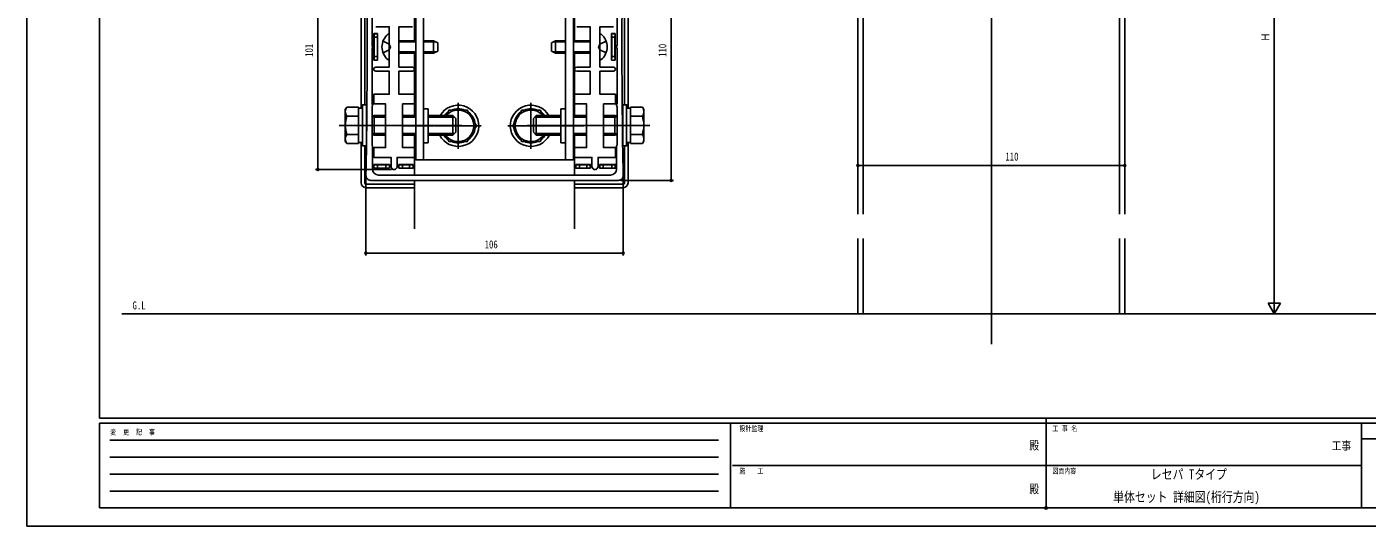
# Model space of a CAD drawing. Units: millimetres, scale not verified. Extents: x -420 to 420, y -297 to 297.
# Drawn here: x -420 to 132, y -297 to -91 of the extents above; entities that cross this region are included whole.
import ezdxf
from ezdxf.enums import TextEntityAlignment as Align

# ---------------------------------------------------------------- set-up
doc = ezdxf.new("R2010")
doc.units = ezdxf.units.MM
doc.header["$LTSCALE"] = 2
doc.header["$PDMODE"] = 32
doc.header["$PDSIZE"] = 1
for name, color, linetype in [('0-1_USER1', 3, 'Continuous'), ('0-2_YKK_11', 7, 'Continuous'), ('0-3_YKK_12', 2, 'Continuous'), ('0-4_YKK_13', 4, 'Continuous'), ('0-5_YKK_D', 6, 'Continuous'), ('0-6_YKK_ZWAK', 7, 'Continuous')]:
    doc.layers.add(name, color=color, linetype=linetype)
doc.styles.add('ＭＳ ゴシック', font='')
doc.styles.get('ＭＳ ゴシック').set_extended_font_data('MS Gothic')

msp = doc.modelspace()

# ---------------------------------------------------------------- linework, layer by layer
at = {"layer": '0-2_YKK_11'}
for p, q in [((-278.752, -154.515), (-176.752, -154.515)), ((-275.552, -152.315), (-179.952, -152.315))]:
    msp.add_line(p, q, dxfattribs=at)
for points in [[(-278.252, -76.162), (-278.252, -98.868), (-278.152, -99.091), (-278.052, -99.315), (-278.052, -99.715), (-278.152, -99.939), (-278.252, -100.162), (-278.252, -122.868), (-278.152, -123.091), (-278.052, -123.315), (-278.052, -123.715), (-278.152, -123.939), (-278.252, -124.162), (-278.252, -139.868), (-278.152, -140.091), (-278.052, -140.315), (-278.052, -149.815)], [(-177.452, -149.815), (-177.452, -140.315), (-177.352, -140.091), (-177.252, -139.868), (-177.252, -124.162), (-177.352, -123.939), (-177.452, -123.715), (-177.452, -123.315), (-177.352, -123.091), (-177.252, -122.868), (-177.252, -100.162), (-177.352, -99.939), (-177.452, -99.715), (-177.452, -99.315), (-177.352, -99.091), (-177.252, -98.868), (-177.252, -76.162)], [(-276.702, -91.215), (-271.152, -91.215), (-271.152, -107.815), (-276.702, -107.815)], [(-261.602, -107.815), (-267.152, -107.815), (-267.152, -91.215), (-261.602, -91.215)], [(-193.902, -107.815), (-188.352, -107.815), (-188.352, -91.215), (-193.902, -91.215)], [(-178.802, -91.215), (-184.352, -91.215), (-184.352, -107.815), (-178.802, -107.815)], [(-276.702, -109.515), (-271.152, -109.515), (-271.152, -119.015), (-277.552, -119.015), (-277.552, -123.015), (-272.652, -123.015), (-272.652, -141.015), (-277.552, -141.015), (-277.552, -145.015), (-270.402, -145.015), (-270.402, -148.765)], [(-267.902, -148.765), (-267.902, -145.015), (-260.752, -145.015), (-260.752, -141.015), (-265.652, -141.015), (-265.652, -123.015), (-260.752, -123.015), (-260.752, -119.015), (-267.152, -119.015), (-267.152, -109.515), (-261.602, -109.515)], [(-187.602, -148.765), (-187.602, -145.015), (-194.752, -145.015), (-194.752, -141.015), (-189.852, -141.015), (-189.852, -123.015), (-194.752, -123.015), (-194.752, -119.015), (-188.352, -119.015), (-188.352, -109.515), (-193.902, -109.515)], [(-178.802, -109.515), (-184.352, -109.515), (-184.352, -119.015), (-177.952, -119.015), (-177.952, -123.015), (-182.852, -123.015), (-182.852, -141.015), (-177.952, -141.015), (-177.952, -145.015), (-185.102, -145.015), (-185.102, -148.765)]]:
    msp.add_lwpolyline(points, dxfattribs=at)
for centre, radius, start, end in [((-3087.482, -99.515), 2807.23, 358.91897, 1.08103), ((2631.978, -99.515), 2807.23, 178.91897, 181.08103), ((-276.702, -108.665), 0.85, 89.99999, 270.00001), ((-261.602, -108.665), 0.85, 269.99999, 90.00001), ((-193.902, -108.665), 0.85, 89.99999, 270.00001), ((-178.802, -108.665), 0.85, 269.99999, 90.00001), ((-269.152, -148.765), 1.25, 179.99999, 0.00001), ((-186.352, -148.765), 1.25, 179.99999, 0.00001), ((-278.752, -152.515), 2, 178.91896, 270), ((-275.552, -149.815), 2.5, 180.00001, 269.99999), ((-179.952, -149.815), 2.5, 270.00001, 359.99999), ((-176.752, -152.515), 2, 270, 1.08104)]:
    msp.add_arc(centre, radius, start, end, dxfattribs=at)
at = {"layer": '0-3_YKK_12'}
for p, q in [((-22.999, 90.957), (-22.999, -221.95)), ((-77.999, 77.289), (-77.999, -168.462)), ((-75.799, 77.289), (-75.799, -168.462)), ((29.801, 77.289), (29.801, -168.462)), ((32.001, 77.289), (32.001, -168.462)), ((-260.752, -97.015), (-260.752, -71.218)), ((-194.752, -97.015), (-194.752, -71.218)), ((-260.752, -127.818), (-260.752, -102.015)), ((-194.752, -127.818), (-194.752, -102.015)), ((-260.752, -152.315), (-260.752, -135.818)), ((-194.752, -152.315), (-194.752, -135.818)), ((-260.752, -174.515), (-260.752, -154.515)), ((-194.752, -174.515), (-194.752, -154.515)), ((-77.999, -178.462), (-77.999, -209.494)), ((-75.799, -178.462), (-75.799, -209.494)), ((29.801, -178.462), (29.801, -209.494)), ((32.001, -178.462), (32.001, -209.494)), ((362.275, -209.494), (-381.275, -209.494))]:
    msp.add_line(p, q, dxfattribs=at)
at = {"layer": '0-4_YKK_13'}
for p, q in [((-257.052, -53.015), (-257.052, -146.015)), ((-198.452, -53.015), (-198.452, -146.015)), ((-260.752, -71.218), (-260.752, -97.015)), ((-194.752, -71.218), (-194.752, -97.015)), ((-282.752, -74.268), (-282.752, -124.768)), ((-281.252, -75.718), (-281.252, -123.318)), ((-174.252, -75.718), (-174.252, -123.318)), ((-172.752, -74.268), (-172.752, -124.768)), ((-277.407, -94.063), (-277.452, -94.018)), ((-277.452, -98.918), (-277.452, -94.018)), ((-277.452, -94.018), (-275.952, -94.018)), ((-277.452, -98.918), (-277.39, -98.918)), ((-277.407, -94.063), (-277.365, -95.518)), ((-275.997, -94.063), (-277.407, -94.063)), ((-277.365, -103.518), (-277.365, -95.518)), ((-277.365, -95.518), (-276.039, -95.518)), ((-276.039, -95.518), (-275.997, -94.063)), ((-275.997, -94.063), (-275.952, -94.018)), ((-275.952, -94.018), (-275.952, -105.018)), ((-273.715, -97.115), (-271.197, -98.37)), ((-270.589, -99.515), (-271.197, -98.37)), ((-271.152, -94.554), (-271.152, -104.476)), ((-267.152, -97.015), (-260.252, -97.015)), ((-267.152, -97.448), (-260.252, -97.448)), ((-257.052, -97.015), (-252.852, -97.015)), ((-257.052, -97.448), (-251.932, -97.448)), ((-252.852, -102.015), (-252.852, -97.015)), ((-251.152, -97.815), (-252.852, -97.015)), ((-251.152, -101.215), (-251.152, -97.815)), ((-204.352, -97.815), (-202.652, -97.015)), ((-204.352, -101.215), (-204.352, -97.815)), ((-198.452, -97.448), (-203.572, -97.448)), ((-202.652, -102.015), (-202.652, -97.015)), ((-198.452, -97.015), (-202.652, -97.015)), ((-188.352, -97.015), (-195.252, -97.015)), ((-188.352, -97.448), (-195.252, -97.448)), ((-184.916, -99.515), (-184.307, -98.37)), ((-184.352, -94.554), (-184.352, -104.476)), ((-181.79, -97.115), (-184.307, -98.37)), ((-179.552, -94.018), (-179.552, -105.018)), ((-179.507, -94.063), (-179.552, -94.018)), ((-178.052, -94.018), (-179.552, -94.018)), ((-179.465, -95.518), (-179.507, -94.063)), ((-179.507, -94.063), (-178.097, -94.063)), ((-178.139, -95.518), (-179.465, -95.518)), ((-178.097, -94.063), (-178.139, -95.518)), ((-178.139, -103.518), (-178.139, -95.518)), ((-178.052, -98.918), (-178.114, -98.918)), ((-178.097, -94.063), (-178.052, -94.018)), ((-178.052, -98.918), (-178.052, -94.018)), ((-277.39, -100.118), (-277.452, -100.118)), ((-277.452, -105.018), (-277.452, -100.118)), ((-277.365, -103.518), (-277.407, -104.973)), ((-275.997, -104.973), (-276.039, -103.518)), ((-273.715, -101.915), (-271.197, -100.66)), ((-270.589, -99.515), (-271.197, -100.66)), ((-267.152, -101.582), (-260.252, -101.582)), ((-267.152, -102.015), (-260.252, -102.015)), ((-260.752, -102.015), (-260.752, -127.818)), ((-257.052, -101.582), (-251.932, -101.582)), ((-257.052, -102.015), (-252.852, -102.015)), ((-252.852, -102.015), (-251.152, -101.215)), ((-202.652, -102.015), (-204.352, -101.215)), ((-198.452, -101.582), (-203.572, -101.582)), ((-198.452, -102.015), (-202.652, -102.015)), ((-188.352, -101.582), (-195.252, -101.582)), ((-188.352, -102.015), (-195.252, -102.015)), ((-194.752, -102.015), (-194.752, -127.818)), ((-184.916, -99.515), (-184.307, -100.66)), ((-181.79, -101.915), (-184.307, -100.66)), ((-179.507, -104.973), (-179.465, -103.518)), ((-178.139, -103.518), (-178.097, -104.973)), ((-178.114, -100.118), (-178.052, -100.118)), ((-178.052, -105.018), (-178.052, -100.118)), ((-277.407, -104.973), (-277.452, -105.018)), ((-275.952, -105.018), (-277.452, -105.018)), ((-277.407, -104.973), (-275.997, -104.973)), ((-275.997, -104.973), (-275.952, -105.018)), ((-179.507, -104.973), (-179.552, -105.018)), ((-179.552, -105.018), (-178.052, -105.018)), ((-178.097, -104.973), (-179.507, -104.973)), ((-178.097, -104.973), (-178.052, -105.018)), ((-289.249, -125.318), (-288.668, -124.312)), ((-289.249, -138.318), (-289.249, -125.318)), ((-283.749, -124.312), (-288.668, -124.312)), ((-283.749, -139.323), (-283.749, -124.312)), ((-257.052, -125.015), (-255.052, -125.015)), ((-255.052, -139.015), (-255.052, -125.015)), ((-242.752, -122.515), (-242.752, -141.515)), ((-212.752, -122.515), (-212.752, -141.515)), ((-198.452, -125.015), (-200.452, -125.015)), ((-200.452, -139.015), (-200.452, -125.015)), ((-171.756, -124.312), (-166.836, -124.312)), ((-171.756, -139.323), (-171.756, -124.312)), ((-166.256, -125.318), (-166.836, -124.312)), ((-166.256, -138.318), (-166.256, -125.318)), ((-291.749, -131.818), (-241.249, -131.818)), ((-283.749, -128.065), (-288.668, -128.065)), ((-283.749, -135.818), (-283.749, -127.818)), ((-280.549, -128.142), (-280.398, -128.142)), ((-278.252, -128.079), (-277.349, -127.818)), ((-278.252, -128.205), (-277.349, -128.466)), ((-277.349, -127.818), (-272.652, -127.818)), ((-277.349, -127.818), (-277.349, -135.818)), ((-272.652, -128.466), (-277.349, -128.466)), ((-265.767, -132.015), (-252.692, -132.015)), ((-265.652, -127.818), (-260.252, -127.818)), ((-260.252, -128.466), (-265.652, -128.466)), ((-255.052, -127.818), (-244.949, -127.818)), ((-244.301, -128.466), (-255.052, -128.466)), ((-252.252, -132.015), (-233.252, -132.015)), ((-244.949, -127.818), (-244.949, -135.818)), ((-243.749, -129.018), (-244.949, -127.818)), ((-243.749, -129.018), (-243.749, -134.618)), ((-222.252, -132.015), (-203.252, -132.015)), ((-163.756, -131.818), (-214.256, -131.818)), ((-211.756, -129.018), (-210.556, -127.818)), ((-211.756, -129.018), (-211.756, -134.618)), ((-211.204, -128.466), (-200.452, -128.466)), ((-200.452, -127.818), (-210.556, -127.818)), ((-210.556, -127.818), (-210.556, -135.818)), ((-203.967, -132.015), (-190.892, -132.015)), ((-189.852, -127.818), (-195.252, -127.818)), ((-195.252, -128.466), (-189.852, -128.466)), ((-178.156, -127.818), (-182.852, -127.818)), ((-182.852, -128.466), (-178.156, -128.466)), ((-178.156, -127.818), (-178.156, -135.818)), ((-177.252, -128.079), (-178.156, -127.818)), ((-177.252, -128.205), (-178.156, -128.466)), ((-174.956, -128.142), (-175.106, -128.142)), ((-171.756, -135.818), (-171.756, -127.818)), ((-171.756, -128.065), (-166.836, -128.065)), ((-283.749, -135.571), (-288.668, -135.571)), ((-280.549, -135.494), (-280.483, -135.494)), ((-278.252, -135.431), (-277.349, -135.17)), ((-277.349, -135.818), (-278.252, -135.557)), ((-272.652, -135.17), (-277.349, -135.17)), ((-272.652, -135.818), (-277.349, -135.818)), ((-260.252, -135.17), (-265.652, -135.17)), ((-260.252, -135.818), (-265.652, -135.818)), ((-260.752, -135.818), (-260.752, -152.315)), ((-244.301, -135.17), (-255.052, -135.17)), ((-244.949, -135.818), (-255.052, -135.818)), ((-243.749, -134.618), (-244.949, -135.818)), ((-211.756, -134.618), (-210.556, -135.818)), ((-211.204, -135.17), (-200.452, -135.17)), ((-210.556, -135.818), (-200.452, -135.818)), ((-195.252, -135.17), (-189.852, -135.17)), ((-195.252, -135.818), (-189.852, -135.818)), ((-194.752, -135.818), (-194.752, -152.315)), ((-182.852, -135.17), (-178.156, -135.17)), ((-182.852, -135.818), (-178.156, -135.818)), ((-177.252, -135.431), (-178.156, -135.17)), ((-178.156, -135.818), (-177.252, -135.557)), ((-174.956, -135.494), (-175.022, -135.494)), ((-171.756, -135.571), (-166.836, -135.571)), ((-289.249, -138.318), (-288.668, -139.323)), ((-283.749, -139.323), (-288.668, -139.323)), ((-282.752, -138.868), (-282.752, -155.518)), ((-281.252, -140.318), (-281.252, -155.518)), ((-257.052, -139.015), (-255.052, -139.015)), ((-198.452, -139.015), (-200.452, -139.015)), ((-174.252, -140.318), (-174.252, -155.518)), ((-172.752, -138.868), (-172.752, -155.518)), ((-171.756, -139.323), (-166.836, -139.323)), ((-166.256, -138.318), (-166.836, -139.323)), ((-277.552, -148.018), (-271.052, -148.018)), ((-277.507, -148.063), (-277.552, -148.018)), ((-277.552, -149.518), (-277.552, -148.018)), ((-276.052, -148.105), (-277.507, -148.063)), ((-277.507, -148.063), (-277.507, -149.473)), ((-276.052, -148.105), (-272.552, -148.105)), ((-276.052, -149.431), (-276.052, -148.105)), ((-271.097, -148.063), (-272.552, -148.105)), ((-272.552, -148.105), (-272.552, -149.431)), ((-271.097, -148.063), (-271.052, -148.018)), ((-271.097, -149.473), (-271.097, -148.063)), ((-271.052, -148.018), (-271.052, -149.518)), ((-267.252, -148.018), (-261.252, -148.018)), ((-267.207, -148.063), (-267.252, -148.018)), ((-267.252, -149.518), (-267.252, -148.018)), ((-265.752, -148.105), (-267.207, -148.063)), ((-267.207, -148.063), (-267.207, -149.473)), ((-265.752, -148.105), (-262.752, -148.105)), ((-265.752, -149.431), (-265.752, -148.105)), ((-261.297, -148.063), (-261.252, -148.018)), ((-261.252, -148.018), (-261.252, -149.518)), ((-194.207, -148.063), (-194.252, -148.018)), ((-188.252, -148.018), (-194.252, -148.018)), ((-194.252, -148.018), (-194.252, -149.518)), ((-189.752, -148.105), (-192.752, -148.105)), ((-189.752, -148.105), (-188.297, -148.063)), ((-189.752, -149.431), (-189.752, -148.105)), ((-188.297, -148.063), (-188.252, -148.018)), ((-188.297, -148.063), (-188.297, -149.473)), ((-188.252, -149.518), (-188.252, -148.018)), ((-184.407, -148.063), (-184.452, -148.018)), ((-177.952, -148.018), (-184.452, -148.018)), ((-184.452, -148.018), (-184.452, -149.518)), ((-184.407, -148.063), (-182.952, -148.105)), ((-184.407, -149.473), (-184.407, -148.063)), ((-179.452, -148.105), (-182.952, -148.105)), ((-182.952, -148.105), (-182.952, -149.431)), ((-179.452, -148.105), (-177.997, -148.063)), ((-179.452, -149.431), (-179.452, -148.105)), ((-177.997, -148.063), (-177.952, -148.018)), ((-177.997, -148.063), (-177.997, -149.473)), ((-177.952, -149.518), (-177.952, -148.018)), ((-277.507, -149.473), (-277.552, -149.518)), ((-271.052, -149.518), (-277.552, -149.518)), ((-277.507, -149.473), (-276.052, -149.431)), ((-272.552, -149.431), (-276.052, -149.431)), ((-272.552, -149.431), (-271.097, -149.473)), ((-271.097, -149.473), (-271.052, -149.518)), ((-267.207, -149.473), (-267.252, -149.518)), ((-261.252, -149.518), (-267.252, -149.518)), ((-267.207, -149.473), (-265.752, -149.431)), ((-262.752, -149.431), (-265.752, -149.431)), ((-261.297, -149.473), (-261.252, -149.518)), ((-260.752, -154.515), (-260.752, -156.018)), ((-194.752, -154.515), (-194.752, -156.018)), ((-194.207, -149.473), (-194.252, -149.518)), ((-194.252, -149.518), (-188.252, -149.518)), ((-192.752, -149.431), (-189.752, -149.431)), ((-188.297, -149.473), (-189.752, -149.431)), ((-188.297, -149.473), (-188.252, -149.518)), ((-184.407, -149.473), (-184.452, -149.518)), ((-184.452, -149.518), (-177.952, -149.518)), ((-182.952, -149.431), (-184.407, -149.473)), ((-182.952, -149.431), (-179.452, -149.431)), ((-177.997, -149.473), (-179.452, -149.431)), ((-177.997, -149.473), (-177.952, -149.518)), ((-260.752, -157.518), (-280.752, -157.518)), ((-260.752, -156.044), (-260.752, -157.518)), ((-194.752, -156.044), (-194.752, -157.518)), ((-194.752, -157.518), (-174.752, -157.518))]:
    msp.add_line(p, q, dxfattribs=at)
for points in [[(-195.252, -146.015), (-260.252, -146.015), (-260.252, -53.015), (-195.252, -53.015)], [(-282.149, -124.768), (-282.149, -138.868), (-283.749, -138.868), (-283.749, -124.768)], [(-280.549, -123.318), (-280.549, -140.318), (-282.149, -140.318), (-282.149, -123.318)], [(-174.956, -123.318), (-174.956, -140.318), (-173.356, -140.318), (-173.356, -123.318)], [(-173.356, -124.768), (-173.356, -138.868), (-171.756, -138.868), (-171.756, -124.768)], [(-262.752, -148.105), (-262.752, -149.431), (-261.297, -149.473), (-261.297, -148.063)], [(-192.752, -148.105), (-192.752, -149.431), (-194.207, -149.473), (-194.207, -148.063)]]:
    msp.add_lwpolyline(points, close=True, dxfattribs=at)
for points in [[(-276.039, -95.518), (-276.039, -103.518), (-277.365, -103.518)], [(-179.465, -95.518), (-179.465, -103.518), (-178.139, -103.518)], [(-235.247, -132.015), (-238.999, -125.515), (-246.505, -125.515), (-247.835, -127.818)], [(-207.67, -127.818), (-208.999, -125.515), (-216.505, -125.515), (-220.258, -132.015), (-216.505, -138.515), (-208.999, -138.515), (-207.442, -135.818)], [(-248.062, -135.818), (-246.505, -138.515), (-238.999, -138.515), (-235.247, -132.015)], [(-280.752, -156.018), (-260.752, -156.018), (-260.752, -156.044)], [(-174.752, -156.018), (-194.752, -156.018), (-194.752, -156.044)]]:
    msp.add_lwpolyline(points, dxfattribs=at)
for centre, radius, start, end in [((-277.452, -99.518), 0.6, 90, 270), ((-267.352, -99.515), 6.8, 129.84036, 230.15964), ((-271.491, -94.554), 0.339, 0, 129.84036), ((-184.013, -94.554), 0.339, 50.15964, 180), ((-188.152, -99.515), 6.8, 309.84036, 50.15964), ((-178.052, -99.518), 0.6, 270, 90), ((-271.491, -104.476), 0.339, 230.15964, 0), ((-184.013, -104.476), 0.339, 180, 309.84036), ((-285.926, -126.189), 3.323, 145.61575, 214.38425), ((-242.752, -132.015), 8.5, 206.57743, 150.41134), ((-242.752, -132.015), 7.05, 127.21814, 143.46418), ((-242.752, -132.015), 6.5, 215.80796, 139.78191), ((-242.752, -132.015), 7.05, 67.21814, 112.78186), ((-242.752, -132.015), 7.05, 7.21814, 52.78186), ((-212.752, -132.015), 8.5, 29.58866, 333.42257), ((-212.752, -132.015), 7.05, 127.21814, 172.78186), ((-212.752, -132.015), 6.5, 40.21809, 324.19204), ((-212.752, -132.015), 7.05, 67.21814, 112.78186), ((-212.752, -132.015), 7.05, 36.53582, 52.78186), ((-169.578, -126.189), 3.323, 325.61575, 34.38425), ((-276.829, -131.818), 12.419, 162.41205, 197.58795), ((-178.675, -131.818), 12.419, 342.41205, 17.58795), ((-285.926, -137.447), 3.323, 145.61575, 214.38425), ((-242.752, -132.015), 7.05, 212.64461, 232.78186), ((-242.752, -132.015), 7.05, 307.21814, 352.78186), ((-212.752, -132.015), 7.05, 187.21814, 232.78186), ((-212.752, -132.015), 7.05, 307.21814, 327.35539), ((-169.578, -137.447), 3.323, 325.61575, 34.38425), ((-242.752, -132.015), 7.05, 247.21814, 292.78186), ((-212.752, -132.015), 7.05, 247.21814, 292.78186), ((-280.752, -155.518), 2, 180, 270), ((-280.752, -155.518), 0.5, 180, 270), ((-174.752, -155.518), 2, 270, 0), ((-174.752, -155.518), 0.5, 270, 0)]:
    msp.add_arc(centre, radius, start, end, dxfattribs=at)
for centre, start_param, end_param in [((-277.39, -99.518), 3.1415927, 6.2831853), ((-178.114, -99.518), 6.2831853, 9.424778)]:
    msp.add_ellipse(centre, major_axis=(0, 0.6), ratio=0.03128, start_param=start_param, end_param=end_param, dxfattribs=at)
at = {"layer": '0-5_YKK_D'}
for p, q in [((93.561, 13.289), (93.561, -204.494)), ((-300.549, -150.015), (-300.549, -49.015)), ((-154.956, -44.515), (-154.956, -154.515)), ((-77.999, -139.454), (-77.999, -149.325)), ((32.001, -139.454), (32.001, -149.325)), ((-77.999, -148.325), (32.001, -148.325)), ((-270.152, -150.015), (-301.549, -150.015)), ((-280.752, -153.515), (-280.752, -185.515)), ((-175.752, -154.515), (-153.956, -154.515)), ((-174.752, -153.515), (-174.752, -185.515)), ((-174.752, -184.515), (-280.752, -184.515)), ((93.561, -209.494), (93.561, -200.834)), ((93.561, -209.494), (91.061, -205.164)), ((96.061, -205.164), (91.061, -205.164)), ((93.561, -209.494), (96.061, -205.164))]:
    msp.add_line(p, q, dxfattribs=at)
for centre in [(-77.999, -148.325), (32.001, -148.325), (-300.549, -150.015), (-154.956, -154.515), (-280.752, -184.515), (-174.752, -184.515)]:
    msp.add_circle(centre, 0.425, dxfattribs=at)
at = {"layer": '0-6_YKK_ZWAK'}
for p, q in [((-390.498, -252.5), (-390.498, 277.5)), ((389.502, -252.5), (-390.498, -252.5)), ((-0.498, -252.5), (-0.498, -289.5)), ((-130.498, -254.5), (-390.498, -254.5)), ((-390.498, -289.5), (-390.498, -254.5)), ((-130.498, -254.5), (-130.498, -289.5)), ((-0.498, -254.5), (-130.498, -254.5)), ((129.502, -254.5), (-0.498, -254.5)), ((-386.248, -261.5), (-135.498, -261.5)), ((198.502, -261), (129.502, -261)), ((-386.248, -268.5), (-135.498, -268.5)), ((-386.248, -275.5), (-135.498, -275.5)), ((-129.748, -272), (-0.498, -272)), ((-0.498, -272), (129.502, -272)), ((-386.248, -282.5), (-135.498, -282.5)), ((-390.498, -289.5), (-130.498, -289.5)), ((-130.498, -289.5), (-0.498, -289.5)), ((-0.498, -289.5), (129.502, -289.5)), ((129.502, -289.5), (198.502, -289.5))]:
    msp.add_line(p, q, dxfattribs=at)
msp.add_lwpolyline([(-420.5, -297), (420.5, -297), (420.5, 297), (-420.5, 297)], close=True, dxfattribs=at)
msp.add_lwpolyline([(198.502, -254.5), (129.502, -254.5), (129.502, -289.5)], dxfattribs=at)
msp.add_point((-0.498, -289.5), dxfattribs=at)

# ---------------------------------------------------------------- texts
at = {"layer": '0-1_USER1', "style": 'ＭＳ ゴシック', "width": 0.8}
for s, height, p in [('G.L', 3.299, (-376.928, -208.651)), ('レセパ Tタイプ\u3000', 4.106, (42.699, -278.883)), ('単体セット 詳細図(桁行方向)', 4.106, (27.169, -288.217))]:
    msp.add_text(s, height=height, dxfattribs=at).set_placement(p, align=Align.BOTTOM_LEFT)
at = {"layer": '0-5_YKK_D', "style": 'ＭＳ ゴシック', "width": 0.8}
for s, p in [('101', (-301.549, -103.595)), ('110', (-155.956, -103.595)), ('Ｈ', (92.561, -97.282))]:
    msp.add_text(s, height=3.299, rotation=90, dxfattribs=at).set_placement(p, align=Align.BOTTOM_LEFT)
for s, p in [('110', (-17.245, -147.325)), ('106', (-231.832, -183.515))]:
    msp.add_text(s, height=3.299, dxfattribs=at).set_placement(p, align=Align.BOTTOM_LEFT)
at = {"layer": '0-6_YKK_ZWAK', "style": 'ＭＳ ゴシック', "width": 0.8}
for s, height, p in [('変  更  記  事', 2.199, (-386.131, -260)), ('設計監理', 2.199, (-126.831, -258.5)), ('工 事 名', 2.199, (2.127, -258.5)), ('殿', 3.666, (-7.367, -266.583)), ('工事', 3.666, (117.233, -266.746)), ('施\u3000\u3000工', 2.199, (-126.831, -276)), ('図面内容', 2.199, (2.127, -276)), ('殿', 3.666, (-7.367, -284.583))]:
    msp.add_text(s, height=height, dxfattribs=at).set_placement(p, align=Align.BOTTOM_LEFT)

doc.saveas('drawing.dxf')
